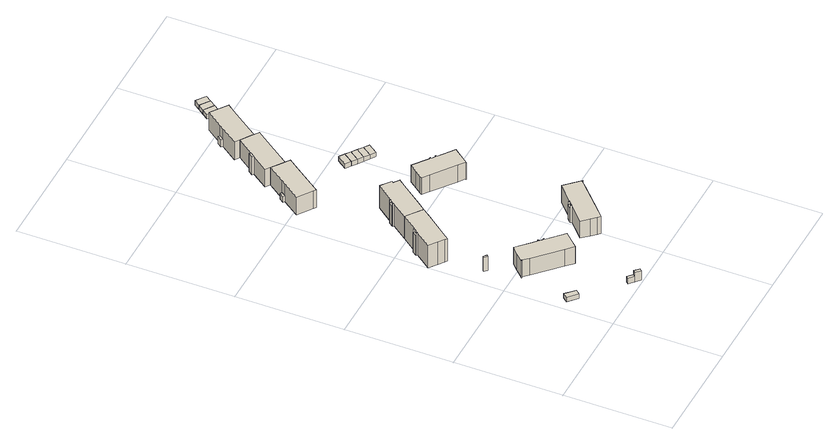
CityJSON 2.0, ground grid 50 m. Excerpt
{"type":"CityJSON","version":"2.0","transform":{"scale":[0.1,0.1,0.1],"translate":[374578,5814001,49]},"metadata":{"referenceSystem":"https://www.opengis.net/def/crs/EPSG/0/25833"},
"CityObjects":{
"building1":{"type":"Building","attributes":{"Gemeindeschluessel":"11000005","BezugspunktDach":"2200","function":"31001_2512","measuredHeight":2.36,"storeysAboveGround":1},"address":[{"country":"Germany","locality":"Berlin","thoroughfareNumber":"79 (1)","thoroughfareName":"Parkviertelallee"}],"geometry":[{"type":"Solid","lod":"1","boundaries":[[[[0,1,2,3,4]],[[5,6,7,8,9]],[[5,9,4,3]],[[6,5,3,2]],[[7,6,2,1]],[[8,7,1,0]],[[9,8,0,4]]]]}]},
"building2":{"type":"Building","attributes":{"Gemeindeschluessel":"11000005","BezugspunktDach":"2200","function":"51009_1610","measuredHeight":7.73,"storeysAboveGround":0},"address":[{"country":"Germany","locality":"Berlin"}],"geometry":[{"type":"Solid","lod":"1","boundaries":[[[[10,11,12,13,14,15]],[[16,17,18,19,20,21]],[[16,21,15,14]],[[17,16,14,13]],[[18,17,13,12]],[[19,18,12,11]],[[20,19,11,10]],[[21,20,10,15]]]]}]},
"building3":{"type":"Building","attributes":{"Gemeindeschluessel":"11000005","BezugspunktDach":"2200","function":"51009_1610","measuredHeight":3,"storeysAboveGround":0},"address":[{"country":"Germany","locality":"Berlin"}],"geometry":[{"type":"Solid","lod":"1","boundaries":[[[[22,23,24,25,26,27]],[[28,29,30,31,32,33]],[[28,33,27,26]],[[29,28,26,25]],[[30,29,25,24]],[[31,30,24,23]],[[32,31,23,22]],[[33,32,22,27]]]]}]},
"building4":{"type":"Building","attributes":{"Gemeindeschluessel":"11000005","BezugspunktDach":"2200","function":"51009_1610","measuredHeight":5.06,"storeysAboveGround":0},"address":[{"country":"Germany","locality":"Berlin"}],"geometry":[{"type":"Solid","lod":"1","boundaries":[[[[34,35,36,37,38,39]],[[40,30,29,41,42,43]],[[40,43,39,38]],[[30,40,38,37]],[[29,30,37,36]],[[41,29,36,35]],[[42,41,35,34]],[[43,42,34,39]]]]}]},
"building5":{"type":"Building","attributes":{"Gemeindeschluessel":"11000005","BezugspunktDach":"2200","function":"51009_1610","measuredHeight":10.66,"storeysAboveGround":0},"address":[{"country":"Germany","locality":"Berlin"}],"geometry":[{"type":"Solid","lod":"1","boundaries":[[[[44,45,46,47,48,49]],[[50,51,52,53,54,55]],[[50,55,49,48]],[[51,50,48,47]],[[52,51,47,46]],[[53,52,46,45]],[[54,53,45,44]],[[55,54,44,49]]]]}]},
"building6":{"type":"Building","attributes":{"Gemeindeschluessel":"11000005","BezugspunktDach":"2200","function":"31001_1010","measuredHeight":10.73,"storeysAboveGround":2},"address":[{"country":"Germany","locality":"Berlin","thoroughfareNumber":"76","thoroughfareName":"Parkviertelallee"}],"geometry":[{"type":"Solid","lod":"1","boundaries":[[[[56,57,58,59,60,61,62,63,64,65,66,67,68,69,70,71,72,73,74,75]],[[76,77,78,79,80,81,82,83,84,85,86,87,88,89,90,91,92,93,94,95]],[[76,95,75,74]],[[77,76,74,73]],[[78,77,73,72]],[[79,78,72,71]],[[80,79,71,70]],[[81,80,70,69]],[[82,81,69,68]],[[83,82,68,67]],[[84,83,67,66]],[[85,84,66,65]],[[86,85,65,64]],[[87,86,64,63]],[[88,87,63,62]],[[89,88,62,61]],[[90,89,61,60]],[[91,90,60,59]],[[92,91,59,58]],[[93,92,58,57]],[[94,93,57,56]],[[95,94,56,75]]]]}]},
"building7":{"type":"Building","attributes":{"Gemeindeschluessel":"11000005","BezugspunktDach":"2200","function":"31001_1010","measuredHeight":13.78,"storeysAboveGround":3},"address":[{"country":"Germany","locality":"Berlin","thoroughfareNumber":"88","thoroughfareName":"Parkviertelallee"}],"geometry":[{"type":"Solid","lod":"1","boundaries":[[[[96,97,98,99,100,101,102,103,104,105,106,107,108,109,110,111,112,113]],[[114,115,116,117,118,119,120,121,122,123,124,125,126,127,128,129,130,131]],[[114,131,113,112]],[[115,114,112,111]],[[116,115,111,110]],[[117,116,110,109]],[[118,117,109,108]],[[119,118,108,107]],[[120,119,107,106]],[[121,120,106,105]],[[122,121,105,104]],[[123,122,104,103]],[[124,123,103,102]],[[125,124,102,101]],[[126,125,101,100]],[[127,126,100,99]],[[128,127,99,98]],[[129,128,98,97]],[[130,129,97,96]],[[131,130,96,113]]]]}]},
"building8":{"type":"Building","attributes":{"Gemeindeschluessel":"11000005","BezugspunktDach":"2200","function":"51009_1610","measuredHeight":7.71,"storeysAboveGround":0},"address":[{"country":"Germany","locality":"Berlin"}],"geometry":[{"type":"Solid","lod":"1","boundaries":[[[[132,133,134,135,136,137]],[[138,139,140,141,142,143]],[[138,143,137,136]],[[139,138,136,135]],[[140,139,135,134]],[[141,140,134,133]],[[142,141,133,132]],[[143,142,132,137]]]]}]},
"building9":{"type":"Building","attributes":{"Gemeindeschluessel":"11000005","BezugspunktDach":"2200","function":"51009_1610","measuredHeight":10.74,"storeysAboveGround":0},"address":[{"country":"Germany","locality":"Berlin"}],"geometry":[{"type":"Solid","lod":"1","boundaries":[[[[144,145,146,147,148,149]],[[150,151,152,153,154,155]],[[150,155,149,148]],[[151,150,148,147]],[[152,151,147,146]],[[153,152,146,145]],[[154,153,145,144]],[[155,154,144,149]]]]}]},
"building10":{"type":"Building","attributes":{"Gemeindeschluessel":"11000005","BezugspunktDach":"2200","function":"31001_1010","measuredHeight":13.82,"storeysAboveGround":3},"address":[{"country":"Germany","locality":"Berlin","thoroughfareNumber":"90","thoroughfareName":"Parkviertelallee"}],"geometry":[{"type":"Solid","lod":"1","boundaries":[[[[103,102,101,156,157,158,159,160,161,162,163,164,165,166,167,168,169,170,171,104]],[[172,173,174,175,176,177,178,179,180,181,182,183,184,185,186,187,125,124,123,122]],[[172,122,104,171]],[[173,172,171,170]],[[174,173,170,169]],[[175,174,169,168]],[[176,175,168,167]],[[177,176,167,166]],[[178,177,166,165]],[[179,178,165,164]],[[180,179,164,163]],[[181,180,163,162]],[[182,181,162,161]],[[183,182,161,160]],[[184,183,160,159]],[[185,184,159,158]],[[186,185,158,157]],[[187,186,157,156]],[[125,187,156,101]],[[124,125,101,102]],[[123,124,102,103]],[[122,123,103,104]]]]}]},
"building11":{"type":"Building","attributes":{"Gemeindeschluessel":"11000005","BezugspunktDach":"2200","function":"51009_1610","measuredHeight":3,"storeysAboveGround":0},"address":[{"country":"Germany","locality":"Berlin"}],"geometry":[{"type":"Solid","lod":"1","boundaries":[[[[188,189,190,191]],[[192,193,194,195]],[[192,195,191,190]],[[193,192,190,189]],[[194,193,189,188]],[[195,194,188,191]]]]}]},
"building12":{"type":"Building","attributes":{"Gemeindeschluessel":"11000005","BezugspunktDach":"2200","function":"31001_1010","measuredHeight":9.71,"storeysAboveGround":3},"address":[{"country":"Germany","locality":"Berlin","thoroughfareNumber":"97","thoroughfareName":"Parkviertelallee"}],"geometry":[{"type":"Solid","lod":"1","boundaries":[[[[196,197,198,199,200,201,202,203,204,205,206,207]],[[208,209,210,211,212,213,214,215,216,217,218,219]],[[208,219,207,206]],[[209,208,206,205]],[[210,209,205,204]],[[211,210,204,203]],[[212,211,203,202]],[[213,212,202,201]],[[214,213,201,200]],[[215,214,200,199]],[[216,215,199,198]],[[217,216,198,197]],[[218,217,197,196]],[[219,218,196,207]]]]}]},
"building13":{"type":"Building","attributes":{"Gemeindeschluessel":"11000005","BezugspunktDach":"2200","function":"51009_1610","measuredHeight":7.75,"storeysAboveGround":0},"address":[{"country":"Germany","locality":"Berlin"}],"geometry":[{"type":"Solid","lod":"1","boundaries":[[[[220,221,222,223,224,225]],[[226,227,228,229,230,231]],[[226,231,225,224]],[[227,226,224,223]],[[228,227,223,222]],[[229,228,222,221]],[[230,229,221,220]],[[231,230,220,225]]]]}]},
"building14":{"type":"Building","attributes":{"Gemeindeschluessel":"11000005","BezugspunktDach":"2200","function":"31001_1010","measuredHeight":10.9,"storeysAboveGround":2},"address":[{"country":"Germany","locality":"Berlin","thoroughfareNumber":"70","thoroughfareName":"Parkviertelallee"}],"geometry":[{"type":"Solid","lod":"1","boundaries":[[[[232,233,234,235,236,237,238,239,240,241,242,243,244,245,246,247,248,249,250]],[[251,252,253,254,255,256,257,258,259,260,261,262,263,264,265,266,267,268,269]],[[251,269,250,249]],[[252,251,249,248]],[[253,252,248,247]],[[254,253,247,246]],[[255,254,246,245]],[[256,255,245,244]],[[257,256,244,243]],[[258,257,243,242]],[[259,258,242,241]],[[260,259,241,240]],[[261,260,240,239]],[[262,261,239,238]],[[263,262,238,237]],[[264,263,237,236]],[[265,264,236,235]],[[266,265,235,234]],[[267,266,234,233]],[[268,267,233,232]],[[269,268,232,250]]]]}]},
"building15":{"type":"Building","attributes":{"Gemeindeschluessel":"11000005","BezugspunktDach":"2200","function":"51009_1610","measuredHeight":9.7,"storeysAboveGround":0},"address":[{"country":"Germany","locality":"Berlin"}],"geometry":[{"type":"Solid","lod":"1","boundaries":[[[[270,271,272,273]],[[274,275,276,277]],[[274,277,273,272]],[[275,274,272,271]],[[276,275,271,270]],[[277,276,270,273]]]]}]},
"building16":{"type":"Building","attributes":{"Gemeindeschluessel":"11000005","BezugspunktDach":"2200","function":"31001_1010","measuredHeight":9.8,"storeysAboveGround":3},"address":[{"country":"Germany","locality":"Berlin","thoroughfareNumber":"99","thoroughfareName":"Parkviertelallee"}],"geometry":[{"type":"Solid","lod":"1","boundaries":[[[[278,279,280,281,282,283,284,285,286,287,271,270,288]],[[289,290,291,292,293,294,295,296,297,212,211,210,298]],[[289,298,288,270]],[[290,289,270,271]],[[291,290,271,287]],[[292,291,287,286]],[[293,292,286,285]],[[294,293,285,284]],[[295,294,284,283]],[[296,295,283,282]],[[297,296,282,281]],[[212,297,281,280]],[[211,212,280,279]],[[210,211,279,278]],[[298,210,278,288]]]]}]},
"building17":{"type":"Building","attributes":{"Gemeindeschluessel":"11000005","BezugspunktDach":"2200","function":"31001_1010","measuredHeight":10.75,"storeysAboveGround":2},"address":[{"country":"Germany","locality":"Berlin","thoroughfareNumber":"92","thoroughfareName":"Parkviertelallee"}],"geometry":[{"type":"Solid","lod":"1","boundaries":[[[[299,300,301,302,303,304,305,306,307,308,309,310,311,312,313,314,315,316,317]],[[318,319,320,321,322,323,324,325,326,327,328,329,330,331,332,333,334,335,336]],[[318,336,317,316]],[[319,318,316,315]],[[320,319,315,314]],[[321,320,314,313]],[[322,321,313,312]],[[323,322,312,311]],[[324,323,311,310]],[[325,324,310,309]],[[326,325,309,308]],[[327,326,308,307]],[[328,327,307,306]],[[329,328,306,305]],[[330,329,305,304]],[[331,330,304,303]],[[332,331,303,302]],[[333,332,302,301]],[[334,333,301,300]],[[335,334,300,299]],[[336,335,299,317]]]]}]},
"building18":{"type":"Building","attributes":{"Gemeindeschluessel":"11000005","BezugspunktDach":"2200","function":"51009_1610","measuredHeight":7.7,"storeysAboveGround":0},"address":[{"country":"Germany","locality":"Berlin"}],"geometry":[{"type":"Solid","lod":"1","boundaries":[[[[337,338,339,340,341,342]],[[343,344,345,346,347,348]],[[343,348,342,341]],[[344,343,341,340]],[[345,344,340,339]],[[346,345,339,338]],[[347,346,338,337]],[[348,347,337,342]]]]}]},
"building19":{"type":"Building","attributes":{"Gemeindeschluessel":"11000005","BezugspunktDach":"2200","function":"31001_2463","measuredHeight":2.42,"storeysAboveGround":1},"address":[{"country":"Germany","locality":"Berlin","thoroughfareNumber":"8 (28)","thoroughfareName":"Wildapfelpfad"}],"geometry":[{"type":"Solid","lod":"1","boundaries":[[[[349,350,351,352]],[[353,354,355,356]],[[353,356,352,351]],[[354,353,351,350]],[[355,354,350,349]],[[356,355,349,352]]]]}]},
"building20":{"type":"Building","attributes":{"Gemeindeschluessel":"11000005","BezugspunktDach":"2200","function":"31001_2463","measuredHeight":2.43,"storeysAboveGround":1},"address":[{"country":"Germany","locality":"Berlin","thoroughfareNumber":"8 (26)","thoroughfareName":"Wildapfelpfad"}],"geometry":[{"type":"Solid","lod":"1","boundaries":[[[[357,358,350,349]],[[354,359,360,355]],[[354,355,349,350]],[[359,354,350,358]],[[360,359,358,357]],[[355,360,357,349]]]]}]},
"building21":{"type":"Building","attributes":{"Gemeindeschluessel":"11000005","BezugspunktDach":"2200","function":"31001_2463","measuredHeight":2.44,"storeysAboveGround":1},"address":[{"country":"Germany","locality":"Berlin","thoroughfareNumber":"8 (24)","thoroughfareName":"Wildapfelpfad"}],"geometry":[{"type":"Solid","lod":"1","boundaries":[[[[361,362,358,357]],[[359,363,364,360]],[[359,360,357,358]],[[363,359,358,362]],[[364,363,362,361]],[[360,364,361,357]]]]}]},
"building22":{"type":"Building","attributes":{"Gemeindeschluessel":"11000005","BezugspunktDach":"2200","function":"51009_1610","measuredHeight":3.87,"storeysAboveGround":0},"address":[{"country":"Germany","locality":"Berlin"}],"geometry":[{"type":"Solid","lod":"1","boundaries":[[[[365,366,367,368]],[[369,370,371,372]],[[369,372,368,367]],[[370,369,367,366]],[[371,370,366,365]],[[372,371,365,368]]]]}]},
"building23":{"type":"Building","attributes":{"Gemeindeschluessel":"11000005","BezugspunktDach":"2200","function":"31001_2463","measuredHeight":2.4,"storeysAboveGround":1},"address":[{"country":"Germany","locality":"Berlin","thoroughfareNumber":"8 (22)","thoroughfareName":"Wildapfelpfad"}],"geometry":[{"type":"Solid","lod":"1","boundaries":[[[[373,374,362,361]],[[363,375,376,364]],[[363,364,361,362]],[[375,363,362,374]],[[376,375,374,373]],[[364,376,373,361]]]]}]},
"building24":{"type":"Building","attributes":{"Gemeindeschluessel":"11000005","BezugspunktDach":"2200","function":"31001_2463","measuredHeight":2.34,"storeysAboveGround":1},"address":[{"country":"Germany","locality":"Berlin","thoroughfareNumber":"8 (20)","thoroughfareName":"Wildapfelpfad"}],"geometry":[{"type":"Solid","lod":"1","boundaries":[[[[377,378,374,373]],[[379,380,381,382]],[[379,382,373,374]],[[380,379,374,378]],[[381,380,378,377]],[[382,381,377,373]]]]}]},
"building25":{"type":"Building","attributes":{"Gemeindeschluessel":"11000005","BezugspunktDach":"2200","function":"31001_1010","measuredHeight":9.67,"storeysAboveGround":3},"address":[{"country":"Germany","locality":"Berlin","thoroughfareNumber":"101","thoroughfareName":"Parkviertelallee"}],"geometry":[{"type":"Solid","lod":"1","boundaries":[[[[383,384,385,386,387,388,389,390,391,392,393]],[[394,395,396,397,398,399,400,293,292,291,401]],[[394,401,393,392]],[[395,394,392,391]],[[396,395,391,390]],[[397,396,390,389]],[[398,397,389,388]],[[399,398,388,387]],[[400,399,387,386]],[[293,400,386,385]],[[292,293,385,384]],[[291,292,384,383]],[[401,291,383,393]]]]}]},
"building26":{"type":"Building","attributes":{"Gemeindeschluessel":"11000005","BezugspunktDach":"2200","function":"31001_2463","measuredHeight":2.5,"storeysAboveGround":1},"address":[{"country":"Germany","locality":"Berlin","thoroughfareNumber":"101 (5)","thoroughfareName":"Parkviertelallee"}],"geometry":[{"type":"Solid","lod":"1","boundaries":[[[[402,403,404,405]],[[406,407,408,409]],[[406,409,405,404]],[[407,406,404,403]],[[408,407,403,402]],[[409,408,402,405]]]]}]},
"building27":{"type":"Building","attributes":{"Gemeindeschluessel":"11000005","BezugspunktDach":"2200","function":"31001_2463","measuredHeight":2.51,"storeysAboveGround":1},"address":[{"country":"Germany","locality":"Berlin","thoroughfareNumber":"101 (4)","thoroughfareName":"Parkviertelallee"}],"geometry":[{"type":"Solid","lod":"1","boundaries":[[[[403,410,411,404]],[[412,413,407,406]],[[412,406,404,411]],[[413,412,411,410]],[[407,413,410,403]],[[406,407,403,404]]]]}]},
"building28":{"type":"Building","attributes":{"Gemeindeschluessel":"11000005","BezugspunktDach":"2200","function":"31001_2463","measuredHeight":2.43,"storeysAboveGround":1},"address":[{"country":"Germany","locality":"Berlin","thoroughfareNumber":"101 (3)","thoroughfareName":"Parkviertelallee"}],"geometry":[{"type":"Solid","lod":"1","boundaries":[[[[410,414,415,411]],[[416,417,418,419]],[[416,419,411,415]],[[417,416,415,414]],[[418,417,414,410]],[[419,418,410,411]]]]}]}
},
"vertices":[
[90,198,25],[108,218,25],[106,220,25],[66,257,25],[48,237,25],[66,257,2],[106,220,2],[108,218,2],[90,198,2],[48,237,2],
[92,615,81],[95,619,81],[97,621,81],[83,635,81],[81,633,81],[77,629,81],[81,633,4],[83,635,4],[97,621,4],[95,619,4],[92,615,4],[77,629,4],
[273,28,39],[281,37,39],[282,37,39],[283,38,39],[260,59,39],[251,48,39],[260,59,9],[283,38,9],[282,37,9],[281,37,9],[273,28,9],[251,48,9],
[296,7,60],[306,17,60],[283,38,60],[282,37,60],[283,36,60],[275,26,60],[283,36,9],[306,17,9],[296,7,9],[275,26,9],
[57,927,111],[61,924,111],[74,942,111],[70,945,111],[67,947,111],[53,930,111],[67,947,4],[70,945,4],[74,942,4],[61,924,4],[57,927,4],[53,930,4],
[110,467,94],[113,469,94],[114,471,94],[139,444,94],[252,336,94],[286,305,94],[296,316,94],[317,338,94],[348,371,94],[274,441,94],[278,445,94],[275,447,94],[271,444,94],[257,458,94],[260,461,94],[257,464,94],[254,460,94],[174,537,94],[143,505,94],[108,469,94],[143,505,2],[174,537,2],[254,460,2],[257,464,2],[260,461,2],[257,458,2],[271,444,2],[275,447,2],[278,445,2],[274,441,2],[348,371,2],[317,338,2],[296,316,2],[286,305,2],[252,336,2],[139,444,2],[114,471,2],[113,469,2],[110,467,2],[108,469,2],
[40,821,125],[67,800,125],[76,793,125],[100,824,125],[182,931,125],[204,961,125],[195,968,125],[168,989,125],[131,1016,125],[77,945,125],[73,948,125],[70,945,125],[74,942,125],[61,924,125],[57,927,125],[54,924,125],[58,921,125],[3,849,125],[58,921,3],[54,924,3],[57,927,3],[61,924,3],[74,942,3],[70,945,3],[73,948,3],[77,945,3],[131,1016,3],[168,989,3],[195,968,3],[204,961,3],[182,931,3],[100,824,3],[76,793,3],[67,800,3],[40,821,3],[3,849,3],
[271,444,81],[275,447,81],[277,450,81],[262,463,81],[260,461,81],[257,458,81],[260,461,4],[262,463,4],[277,450,4],[275,447,4],[271,444,4],[257,458,4],
[184,1094,112],[188,1091,112],[202,1109,112],[198,1112,112],[195,1114,112],[181,1096,112],[195,1114,4],[198,1112,4],[202,1109,4],[188,1091,4],[184,1094,4],[181,1096,4],
[228,992,125],[307,1096,125],[332,1129,125],[324,1135,125],[306,1148,125],[312,1156,125],[301,1164,125],[265,1191,125],[204,1112,125],[200,1115,125],[198,1112,125],[202,1109,125],[188,1091,125],[184,1094,125],[182,1091,125],[186,1088,125],[186,1088,3],[182,1091,3],[184,1094,3],[188,1091,3],[202,1109,3],[198,1112,3],[200,1115,3],[204,1112,3],[265,1191,3],[301,1164,3],[312,1156,3],[306,1148,3],[324,1135,3],[332,1129,3],[307,1096,3],[228,992,3],
[132,1562,38],[147,1583,38],[139,1589,38],[124,1568,38],[139,1589,8],[147,1583,8],[132,1562,8],[124,1568,8],
[142,1436,104],[152,1428,104],[177,1463,104],[254,1570,104],[280,1605,104],[270,1613,104],[258,1621,104],[249,1627,104],[203,1661,104],[147,1583,104],[132,1562,104],[75,1484,104],[132,1562,7],[147,1583,7],[203,1661,7],[249,1627,7],[258,1621,7],[270,1613,7],[280,1605,7],[254,1570,7],[177,1463,7],[152,1428,7],[142,1436,7],[75,1484,7],
[515,432,81],[518,429,81],[535,444,81],[531,448,81],[529,451,81],[512,435,81],[529,451,4],[531,448,4],[535,444,4],[518,429,4],[515,432,4],[512,435,4],
[471,320,95],[492,298,95],[503,286,95],[532,315,95],[645,424,95],[674,452,95],[677,449,95],[679,451,95],[645,486,95],[613,519,95],[538,447,95],[534,451,95],[531,448,95],[535,444,95],[518,429,95],[515,432,95],[512,430,95],[516,426,95],[439,353,95],[516,426,2],[512,430,2],[515,432,2],[518,429,2],[535,444,2],[531,448,2],[534,451,2],[538,447,2],[613,519,2],[645,486,2],[679,451,2],[677,449,2],[674,452,2],[645,424,2],[532,315,2],[503,286,2],[492,298,2],[471,320,2],[439,353,2],
[237,1752,105],[252,1773,105],[244,1779,105],[229,1758,105],[244,1779,8],[252,1773,8],[237,1752,8],[229,1758,8],
[203,1661,105],[249,1627,105],[258,1621,105],[282,1653,105],[360,1761,105],[385,1795,105],[376,1802,105],[364,1810,105],[356,1816,105],[308,1849,105],[182,1676,105],[237,1752,7],[252,1773,7],[308,1849,7],[356,1816,7],[364,1810,7],[376,1802,7],[385,1795,7],[360,1761,7],[282,1653,7],[182,1676,7],
[445,1043,95],[551,963,95],[579,942,95],[577,939,95],[579,937,95],[609,976,95],[637,1013,95],[565,1067,95],[568,1071,95],[565,1074,95],[562,1070,95],[544,1083,95],[547,1087,95],[544,1090,95],[541,1086,95],[469,1141,95],[441,1104,95],[420,1077,95],[413,1068,95],[420,1077,4],[441,1104,4],[469,1141,4],[541,1086,4],[544,1090,4],[547,1087,4],[544,1083,4],[562,1070,4],[565,1074,4],[568,1071,4],[565,1067,4],[637,1013,4],[609,976,4],[579,937,4],[577,939,4],[579,942,4],[551,963,4],[445,1043,4],[413,1068,4],
[562,1070,82],[565,1074,82],[568,1077,82],[550,1090,82],[547,1087,82],[544,1083,82],[547,1087,5],[550,1090,5],[568,1077,5],[565,1074,5],[562,1070,5],[544,1083,5],
[452,1406,32],[484,1451,32],[460,1468,32],[428,1424,32],[460,1468,8],[484,1451,8],[452,1406,8],[428,1424,8],
[476,1389,32],[508,1434,32],[508,1434,8],[476,1389,8],
[500,1372,32],[532,1416,32],[532,1416,8],[500,1372,8],
[343,1943,47],[358,1964,47],[350,1970,47],[335,1949,47],[350,1970,8],[358,1964,8],[343,1943,8],[335,1949,8],
[524,1354,32],[556,1399,32],[556,1399,8],[524,1354,8],
[548,1337,32],[580,1381,32],[556,1399,9],[580,1381,9],[548,1337,9],[524,1354,9],
[308,1849,104],[356,1816,104],[364,1810,104],[388,1844,104],[465,1950,104],[490,1984,104],[481,1991,104],[413,2040,104],[358,1964,104],[343,1943,104],[286,1865,104],[343,1943,7],[358,1964,7],[413,2040,7],[481,1991,7],[490,1984,7],[465,1950,7],[388,1844,7],[286,1865,7],
[517,2043,34],[537,2070,34],[492,2102,34],[473,2075,34],[492,2102,9],[537,2070,9],[517,2043,9],[473,2075,9],
[557,2098,34],[512,2130,34],[512,2130,9],[557,2098,9],
[576,2126,34],[531,2158,34],[531,2158,10],[576,2126,10],[557,2098,10],[512,2130,10]
]}
